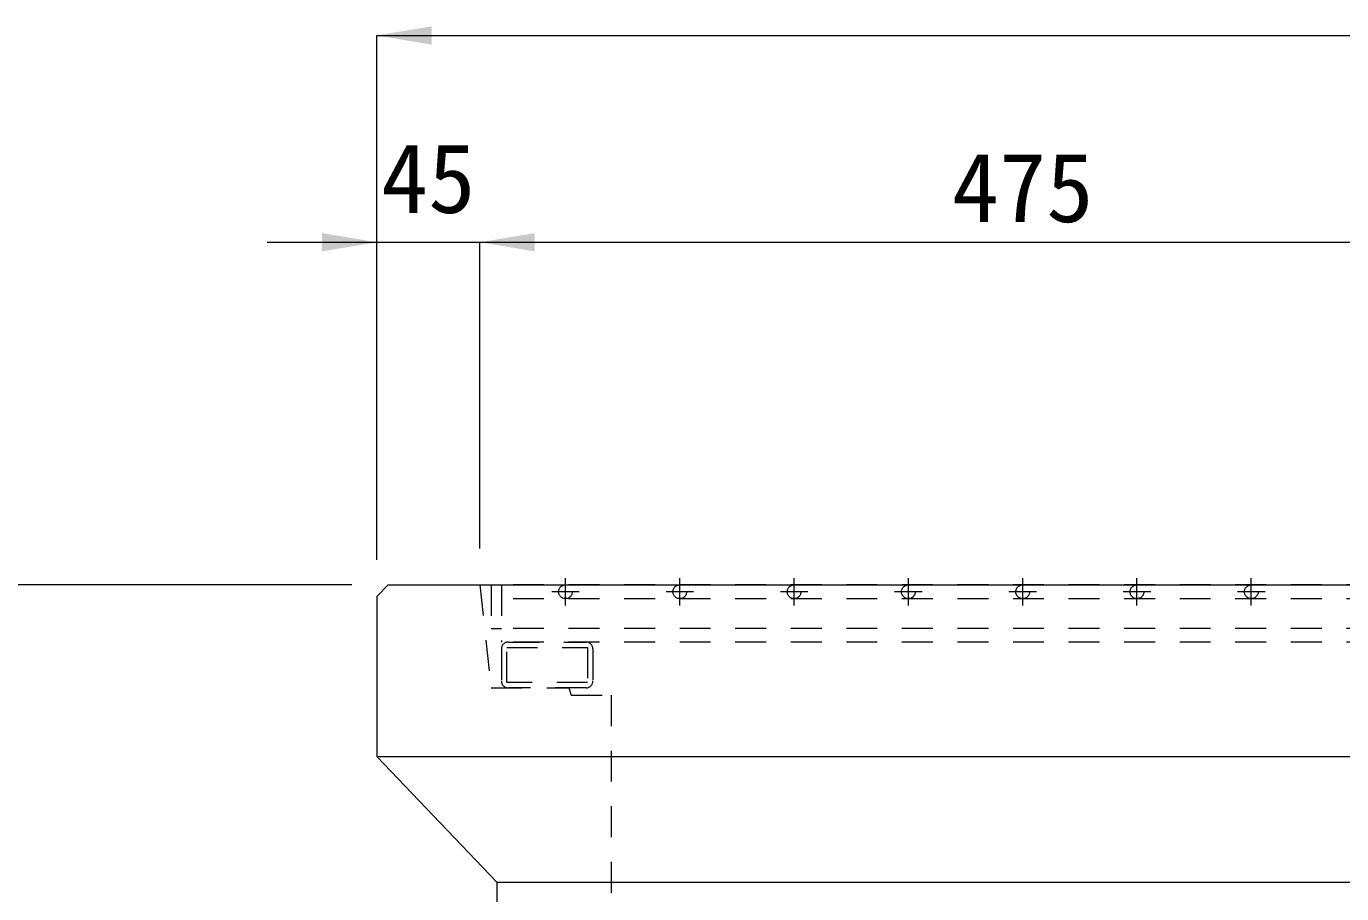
# Model space of a CAD drawing. Units: millimetres at full size; some dimension numbers follow another scale. Extents: x 40781 to 122968, y -21714 to -2620.
# Drawn here: x 97700 to 98275, y -6066 to -5686 of the extents above; entities that cross this region are included whole.
import ezdxf
from ezdxf.enums import TextEntityAlignment as Align

# ---------------------------------------------------------------- set-up
doc = ezdxf.new("R2010")
doc.units = ezdxf.units.MM
doc.header["$LTSCALE"] = 18
for name, pattern in [('CHAIN', [18.5, 12, -1.5, 3.5, -1.5]), ('USER1', [1.35, 0.75, -0.6]), ('USER2', [1.35, 0.75, -0.6])]:
    doc.linetypes.add(name, pattern=pattern)
for name, color, linetype, lineweight in [('Center', 1, 'CHAIN', 5), ('グレーチング', 7, 'USER1', 9), ('寸法線', 7, 'Continuous', 9), ('嵩上断面', 112, 'USER1', 9), ('本体', 2, 'Continuous', 13)]:
    doc.layers.add(name, color=color, linetype=linetype, lineweight=lineweight)
doc.styles.add('ＭＳ ゴシック', font='')
doc.styles.get('ＭＳ ゴシック').set_extended_font_data('MS Gothic')

# ---------------------------------------------------------------- blocks, each defined once
blk = doc.blocks.new('filled_arrow')
at = {"color": 0, "linetype": 'Continuous', "lineweight": -2}
blk.add_solid([(7.5, 1.25), (0, 0), (7.5, -1.25)], dxfattribs=at)

msp = doc.modelspace()

# ---------------------------------------------------------------- linework, layer by layer
at = {"layer": 'Center'}
for p, q in [((97935.45, -5939.55), (97935.45, -5927.55)), ((97985.45, -5939.55), (97985.45, -5927.55)), ((98035.45, -5939.55), (98035.45, -5927.55)), ((98085.45, -5939.55), (98085.45, -5927.55)), ((98135.45, -5939.55), (98135.45, -5927.55)), ((98185.45, -5939.55), (98185.45, -5927.55)), ((98235.45, -5939.55), (98235.45, -5927.55)), ((97941.45, -5933.55), (97929.45, -5933.55)), ((97991.45, -5933.55), (97979.45, -5933.55)), ((98041.45, -5933.55), (98029.45, -5933.55)), ((98091.45, -5933.55), (98079.45, -5933.55)), ((98141.45, -5933.55), (98129.45, -5933.55)), ((98191.45, -5933.55), (98179.45, -5933.55)), ((98241.45, -5933.55), (98229.45, -5933.55))]:
    msp.add_line(p, q, dxfattribs=at)
at = {"layer": 'グレーチング'}
for p, q in [((97902.95, -5930.55), (97907.45, -5930.55)), ((97902.95, -5930.55), (97902.95, -5949.55)), ((97907.45, -5930.55), (97907.45, -5955.55)), ((98363.45, -5930.55), (97907.45, -5930.55)), ((98363.45, -5936.55), (97907.45, -5936.55)), ((97902.95, -5949.55), (97907.45, -5949.55)), ((98363.45, -5949.55), (97907.45, -5949.55)), ((98363.45, -5955.55), (97907.45, -5955.55))]:
    msp.add_line(p, q, dxfattribs=at)
for centre in [(97935.45, -5933.55), (97985.45, -5933.55), (98035.45, -5933.55), (98085.45, -5933.55), (98135.45, -5933.55), (98185.45, -5933.55), (98235.45, -5933.55)]:
    msp.add_circle(centre, 3, dxfattribs=at)
at = {"layer": '寸法線'}
for p, q in [((97852.95, -5690.28), (98417.95, -5690.28)), ((97852.95, -5919.55), (97852.95, -5690.28)), ((97804.95, -5780.7), (97945.95, -5780.7)), ((97852.95, -5919.55), (97852.95, -5780.7)), ((97897.95, -5914.55), (97897.95, -5780.7)), ((97897.95, -5780.7), (98372.95, -5780.7)), ((97897.95, -5914.55), (97897.95, -5780.7)), ((97841.95, -5930.55), (97304.81, -5930.55)), ((97841.95, -5930.55), (97409.18, -5930.55))]:
    msp.add_line(p, q, dxfattribs=at)
at = {"layer": '嵩上断面'}
for p, q in [((97907.45, -5958.55), (97907.45, -5972.55)), ((97910.45, -5955.55), (97944.45, -5955.55)), ((97947.45, -5958.55), (97947.45, -5972.55)), ((97944.45, -5975.55), (97910.45, -5975.55))]:
    msp.add_line(p, q, dxfattribs=at)
msp.add_lwpolyline([(97945.15, -5957.85), (97945.15, -5973.25), (97909.75, -5973.25), (97909.75, -5957.85)], close=True, dxfattribs=at)
for centre, start, end in [((97910.45, -5958.55), 90, 180), ((97944.45, -5958.55), 0, 90), ((97910.45, -5972.55), 180, 270), ((97944.45, -5972.55), 270, 0)]:
    msp.add_arc(centre, 3, start, end, dxfattribs=at)
at = {"layer": '本体'}
for p, q in [((97852.95, -5935.55), (97857.95, -5930.55)), ((97857.95, -5930.55), (98412.95, -5930.55)), ((97852.95, -5935.55), (97852.95, -6005.55)), ((97936.95, -5975.55), (97937.95, -5978.75))]:
    msp.add_line(p, q, dxfattribs=at)
at = {"layer": '本体', "linetype": 'USER2'}
for p, q in [((97897.95, -5930.55), (97902.95, -5975.55)), ((97902.95, -5975.55), (97936.95, -5975.55)), ((97937.95, -5978.75), (97955.45, -5978.75)), ((97955.45, -5978.75), (97955.45, -6425.55))]:
    msp.add_line(p, q, dxfattribs=at)
at = {"layer": '本体', "lineweight": 9}
for p, q in [((97852.95, -6005.55), (98417.95, -6005.55)), ((97905.45, -6060.55), (98365.45, -6060.55))]:
    msp.add_line(p, q, dxfattribs=at)
at = {"layer": '本体'}
msp.add_lwpolyline([(97852.95, -6005.55), (97905.45, -6060.55), (97905.45, -6425.55), (98365.45, -6425.55), (98365.45, -6060.55), (98417.95, -6005.55)], dxfattribs=at)

# ---------------------------------------------------------------- block references
at = {"layer": '寸法線', "xscale": 3.2, "yscale": 3.2}
for p in [(97852.95, -5690.28), (97897.95, -5780.7), (97897.95, -5780.7)]:
    msp.add_blockref('filled_arrow', p, dxfattribs=at)
at = {"layer": '寸法線', "xscale": 3.2, "yscale": 3.2, "rotation": 180}
msp.add_blockref('filled_arrow', (97852.95, -5780.7), dxfattribs=at)

# ---------------------------------------------------------------- texts
at = {"layer": '寸法線', "style": 'ＭＳ ゴシック'}
for s, p in [('45', (97875.45, -5752.7)), ('475', (98135.45, -5756.7))]:
    msp.add_text(s, height=30.38, dxfattribs=at).set_placement(p, align=Align.MIDDLE_CENTER)

doc.saveas('drawing.dxf')
